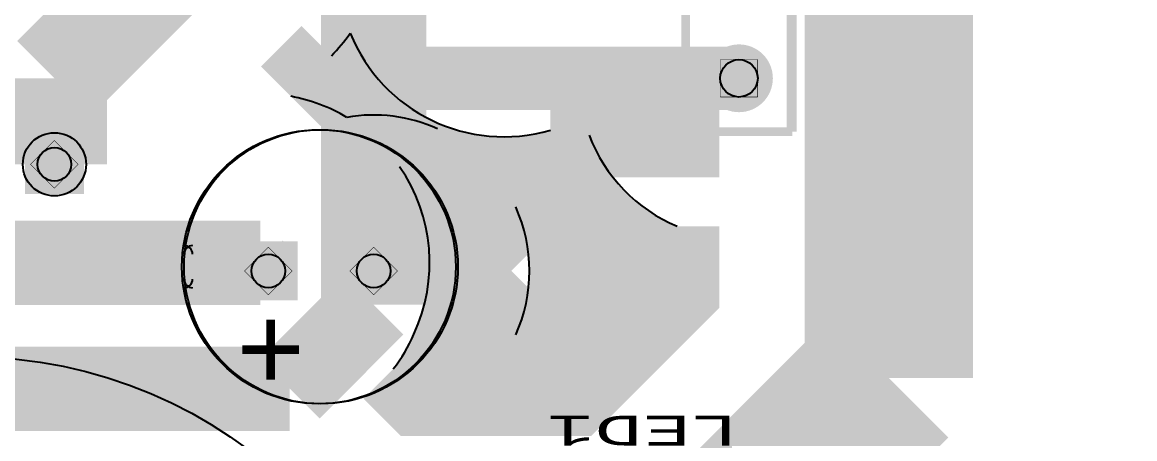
# Model space of a CAD drawing. Extents: x -3 to 268, y -4 to 76.
# Drawn here: x 63.75 to 90.17, y 21.42 to 31.3 of the extents above; entities that cross this region are included whole.
import ezdxf
from ezdxf.enums import TextEntityAlignment as Align

# ---------------------------------------------------------------- set-up
doc = ezdxf.new("R2010")
doc.units = 0
for name, color, linetype in [('3D_INFO_TOP', 1, 'CONTINUOUS'), ('BOARD_OUTLINE', 2, 'CONTINUOUS'), ('COPPER_BOTTOM', 3, 'CONTINUOUS'), ('COPPER_TOP', 1, 'CONTINUOUS'), ('DESIGN_RULE_CHECK', 1, 'CONTINUOUS'), ('DRILL', 255, 'CONTINUOUS'), ('DRILL_SYMBOLS', 255, 'CONTINUOUS'), ('SILKSCREEN_TOP', 4, 'CONTINUOUS'), ('SOLDER_MASK_BOTTOM', 212, 'CONTINUOUS'), ('SOLDER_MASK_TOP', 200, 'CONTINUOUS')]:
    doc.layers.add(name, color=color, linetype=linetype)
doc.styles.add('MONOTxtStyle', font='monotxt')
doc.styles.get("Standard").update_dxf_attribs({"font": 'Arial'})

msp = doc.modelspace()

# ---------------------------------------------------------------- hatches: boundary and pattern name
at = {"layer": 'COPPER_BOTTOM'}
h = msp.add_hatch(color=3, dxfattribs=at)
edge = h.paths.add_edge_path()
edge.add_line((79.303808, 26.462298), (79.303808, 24.941089))
edge.add_line((79.303808, 24.941089), (76.848911, 22.486192))
edge.add_line((76.848911, 22.486192), (73.154281, 22.486192))
edge.add_line((73.154281, 22.486192), (72.563159, 23.077313))
edge.add_arc((69.596, 25.399999), 3.768144, 321.946238, 336.500067)
edge.add_arc((69.406, 25.59), 4.019354, 335.096097, 34.616794)
edge.add_line((72.713807, 27.873335), (73.61451, 28.774037))
edge.add_arc((72.096, 25.4), 3.7, 65.769528, 99.898548)
edge.add_arc((69.406, 25.59), 4.019354, 59.268463, 79.658326)
edge.add_line((70.127546, 29.544058), (71.091743, 30.508255))
edge.add_arc((68.071998, 33.527999), 4.270563, 315, 324.359504)
edge.add_arc((75.184, 32.512), 3.9278, 202.01679, 286.392219)
edge.add_line((76.292469, 28.743856), (79.303808, 28.743856))
edge.add_line((79.303808, 28.743856), (79.303808, 28.622916))
edge.add_line((79.303808, 28.622916), (77.214815, 28.622916))
edge.add_arc((80.772, 29.972), 3.804418, 200.769533, 247.29928)
edge = h.paths.add_edge_path()
edge.add_line((75.470037, 26.91851), (73.951527, 25.4))
edge.add_line((73.951527, 25.4), (75.470037, 23.88149))
edge.add_arc((72.096, 25.4), 3.7, 335.769528, 24.230472)
h = msp.add_hatch(color=256, dxfattribs=at)
edge = h.paths.add_edge_path()
edge.add_arc((80.772, 29.972), 0.804418, 0, 360)
edge = h.paths.add_edge_path()
edge.add_arc((80.772, 29.972), 0.4445, 0, 360)
h = msp.add_hatch(color=256, dxfattribs=at)
edge = h.paths.add_edge_path()
edge.add_arc((64.516, 27.93), 0.7, 0, 360)
edge = h.paths.add_edge_path()
edge.add_arc((64.516, 27.93), 0.4, 0, 360)
h = msp.add_hatch(color=256, dxfattribs=at)
edge = h.paths.add_edge_path()
edge.add_arc((69.596, 25.4), 0.7, 0, 360)
edge = h.paths.add_edge_path()
edge.add_arc((69.596, 25.4), 0.4, 0, 360)
h = msp.add_hatch(color=256, dxfattribs=at)
edge = h.paths.add_edge_path()
edge.add_arc((72.096, 25.4), 0.7, 0, 360)
edge = h.paths.add_edge_path()
edge.add_arc((72.096, 25.4), 0.4, 0, 360)
at = {"layer": 'COPPER_TOP'}
h = msp.add_hatch(color=256, dxfattribs=at)
edge = h.paths.add_edge_path()
edge.add_arc((80.772, 29.972), 0.804418, 0, 360)
edge = h.paths.add_edge_path()
edge.add_arc((80.772, 29.972), 0.4445, 0, 360)
h = msp.add_hatch(color=256, dxfattribs=at)
h.paths.add_polyline_path([(63.816, 27.23), (63.816, 28.63), (65.216, 28.63), (65.216, 27.23)])
edge = h.paths.add_edge_path()
edge.add_arc((64.516, 27.93), 0.4, 0, 360)
h = msp.add_hatch(color=256, dxfattribs=at)
h.paths.add_polyline_path([(70.296, 24.7), (68.896, 24.7), (68.896, 26.1), (70.296, 26.1)])
edge = h.paths.add_edge_path()
edge.add_arc((69.596, 25.4), 0.4, 0, 360)
h = msp.add_hatch(color=256, dxfattribs=at)
edge = h.paths.add_edge_path()
edge.add_arc((72.096, 25.4), 0.7, 0, 360)
edge = h.paths.add_edge_path()
edge.add_arc((72.096, 25.4), 0.4, 0, 360)
at = {"layer": 'DRILL'}
h = msp.add_hatch(color=255, dxfattribs=at)
edge = h.paths.add_edge_path()
edge.add_arc((80.772, 29.972), 0.4445, 0, 360)
h = msp.add_hatch(color=255, dxfattribs=at)
edge = h.paths.add_edge_path()
edge.add_arc((64.516, 27.93), 0.4, 0, 360)
h = msp.add_hatch(color=255, dxfattribs=at)
edge = h.paths.add_edge_path()
edge.add_arc((69.596, 25.4), 0.4, 0, 360)
h = msp.add_hatch(color=255, dxfattribs=at)
edge = h.paths.add_edge_path()
edge.add_arc((72.096, 25.4), 0.4, 0, 360)
at = {"layer": 'SOLDER_MASK_BOTTOM'}
h = msp.add_hatch(color=256, dxfattribs=at)
edge = h.paths.add_edge_path()
edge.add_arc((80.772, 29.972), 0.804418, 0, 360)
edge = h.paths.add_edge_path()
edge.add_arc((80.772, 29.972), 0.4445, 0, 360)
h = msp.add_hatch(color=256, dxfattribs=at)
edge = h.paths.add_edge_path()
edge.add_arc((64.516, 27.93), 0.7, 0, 360)
edge = h.paths.add_edge_path()
edge.add_arc((64.516, 27.93), 0.4, 0, 360)
h = msp.add_hatch(color=256, dxfattribs=at)
edge = h.paths.add_edge_path()
edge.add_arc((69.596, 25.4), 0.7, 0, 360)
edge = h.paths.add_edge_path()
edge.add_arc((69.596, 25.4), 0.4, 0, 360)
h = msp.add_hatch(color=256, dxfattribs=at)
edge = h.paths.add_edge_path()
edge.add_arc((72.096, 25.4), 0.7, 0, 360)
edge = h.paths.add_edge_path()
edge.add_arc((72.096, 25.4), 0.4, 0, 360)
at = {"layer": 'SOLDER_MASK_TOP'}
h = msp.add_hatch(color=256, dxfattribs=at)
edge = h.paths.add_edge_path()
edge.add_arc((80.772, 29.972), 0.804418, 0, 360)
edge = h.paths.add_edge_path()
edge.add_arc((80.772, 29.972), 0.4445, 0, 360)
h = msp.add_hatch(color=256, dxfattribs=at)
h.paths.add_polyline_path([(63.816, 27.23), (63.816, 28.63), (65.216, 28.63), (65.216, 27.23)])
edge = h.paths.add_edge_path()
edge.add_arc((64.516, 27.93), 0.4, 0, 360)
h = msp.add_hatch(color=256, dxfattribs=at)
h.paths.add_polyline_path([(70.296, 24.7), (68.896, 24.7), (68.896, 26.1), (70.296, 26.1)])
edge = h.paths.add_edge_path()
edge.add_arc((69.596, 25.4), 0.4, 0, 360)
h = msp.add_hatch(color=256, dxfattribs=at)
edge = h.paths.add_edge_path()
edge.add_arc((72.096, 25.4), 0.7, 0, 360)
edge = h.paths.add_edge_path()
edge.add_arc((72.096, 25.4), 0.4, 0, 360)

# ---------------------------------------------------------------- linework, layer by layer
at = {"layer": '3D_INFO_TOP', "color": 1}
for points, const_width in [([(79.50327, 41.41597), (79.50327, 28.705048)], 0.2032), ([(82.007964, 28.705048), (82.007964, 41.41597)], 0.2032), ([(79.50327, 28.705048), (82.007964, 28.705048)], 0.2032), ([(67.596, 26.000516), (67.796516, 26.000516)], 0.000001), ([(67.596, 25.8), (67.596, 25.202907)], 0.000001), ([(67.796516, 25.202907), (67.796516, 25.8)], 0.000001), ([(67.796516, 25.002391), (67.596, 25.002391)], 0.000001)]:
    msp.add_lwpolyline(points, dxfattribs=dict(at, const_width=const_width))
for centre, radius in [((70.846, 25.5), 3.2516), ((62.484, 12.262), 11.1016)]:
    msp.add_circle(centre, radius, dxfattribs=at)
for centre, start, end in [((67.596, 25.8), 0, 90), ((67.796516, 25.8), 90, 180), ((67.796516, 25.202907), 180, 270), ((67.596, 25.202907), 270, 0)]:
    msp.add_arc(centre, 0.200516, start, end, dxfattribs=at)
at = {"layer": 'BOARD_OUTLINE', "color": 2, "const_width": 0.000001}
msp.add_lwpolyline([(90.169999, -4.317999), (90.169999, 72.331085)], dxfattribs=at)
at = {"layer": 'COPPER_BOTTOM', "color": 3}
for points, const_width in [([(84.328, 22.86), (84.328, 45.974)], 4), ([(72.096, 24.598), (72.096, 35.022)], 2.5), ([(68.072, 33.528), (64.516, 29.972)], 2.5), ([(70.127546, 29.544058), (71.091743, 30.508255)], 2), ([(64.516, 29.972), (64.516, 27.93)], 2.5), ([(72.35, 29.972), (72.096, 29.718)], 2), ([(80.772, 29.972), (72.35, 29.972)], 1.5), ([(72.713807, 27.873335), (73.61451, 28.774037)], 2), ([(76.292469, 28.743856), (79.303808, 28.743856), (79.303808, 28.622916), (77.214815, 28.622916)], 2), ([(75.470037, 26.91851), (73.951527, 25.4), (75.470037, 23.88149)], 2), ([(79.303808, 26.462298), (79.303808, 24.941089), (76.848911, 22.486192), (73.154281, 22.486192), (72.563159, 23.077313)], 2), ([(51.816, 25.59), (69.406, 25.59)], 2), ([(69.406, 25.59), (69.596, 25.4)], 1.5), ([(70.104, 22.606), (72.096, 24.598)], 2), ([(78.74, 17.272), (84.328, 22.86)], 4), ([(49.276, 22.606), (70.104, 22.606)], 2)]:
    msp.add_lwpolyline(points, dxfattribs=dict(at, const_width=const_width))
for centre, radius, start, end in [((68.071998, 33.527999), 4.270563, 315, 324.359504), ((75.184, 32.512), 3.9278, 202.01679, 286.392219), ((69.406, 25.59), 4.019354, 59.268463, 79.658326), ((72.096, 25.4), 3.7, 65.769528, 99.898548), ((80.772, 29.972), 3.804418, 200.769533, 247.29928), ((69.406, 25.59), 4.019354, 335.096097, 34.616794), ((72.096, 25.4), 3.7, 335.769528, 24.230472), ((69.596, 25.399999), 3.768144, 321.946238, 336.500067)]:
    msp.add_arc(centre, radius, start, end, dxfattribs=at)
at = {"layer": 'DESIGN_RULE_CHECK', "color": 1}
msp.add_circle((64.516, 27.93), 0.75005, dxfattribs=at)
at = {"layer": 'DRILL', "color": 255}
for centre, radius in [((80.772, 29.972), 0.4445), ((64.516, 27.93), 0.4), ((69.596, 25.4), 0.4), ((72.096, 25.4), 0.4)]:
    msp.add_circle(centre, radius, dxfattribs=at)
at = {"layer": 'DRILL_SYMBOLS', "color": 7, "const_width": 0.01}
for points in [[(81.2165, 30.4165), (80.3275, 30.4165)], [(80.3275, 30.4165), (80.3275, 29.5275)], [(81.2165, 29.5275), (81.2165, 30.4165)], [(80.3275, 29.5275), (81.2165, 29.5275)], [(64.516, 28.495684), (63.950316, 27.93)], [(65.081684, 27.93), (64.516, 28.495684)], [(63.950316, 27.93), (64.516, 27.364316)], [(64.516, 27.364316), (65.081684, 27.93)], [(69.596, 25.965684), (69.030316, 25.4)], [(70.161684, 25.4), (69.596, 25.965684)], [(72.096, 25.965684), (71.530316, 25.4)], [(72.661684, 25.4), (72.096, 25.965684)], [(69.030316, 25.4), (69.596, 24.834316)], [(69.596, 24.834316), (70.161684, 25.4)], [(71.530316, 25.4), (72.096, 24.834316)], [(72.096, 24.834316), (72.661684, 25.4)]]:
    msp.add_lwpolyline(points, dxfattribs=at)
at = {"layer": 'SILKSCREEN_TOP', "color": 4, "const_width": 0.2032}
for points in [[(79.502, 28.702), (79.502, 41.402)], [(82.042, 28.701998), (82.042, 38.862)], [(82.042, 28.701998), (79.502, 28.702)]]:
    msp.add_lwpolyline(points, dxfattribs=at)
at = {"layer": 'SILKSCREEN_TOP', "color": 4}
for centre, radius in [((70.796, 25.5), 3.2516), ((62.484, 12.262), 11.1016)]:
    msp.add_circle(centre, radius, dxfattribs=at)

# ---------------------------------------------------------------- texts
at = {"layer": 'SILKSCREEN_TOP', "width": 0.995556}
msp.add_text('+', height=2, dxfattribs=at).set_placement((70.46338, 23.564992), align=Align.MIDDLE_RIGHT)
at = {"layer": 'SILKSCREEN_TOP', "style": 'MONOTxtStyle', "width": 1.866667}
msp.add_text('LED1', height=0.705555, rotation=180, dxfattribs=at).set_placement((78.486, 21.611167), align=Align.MIDDLE_CENTER)

doc.saveas('drawing.dxf')
